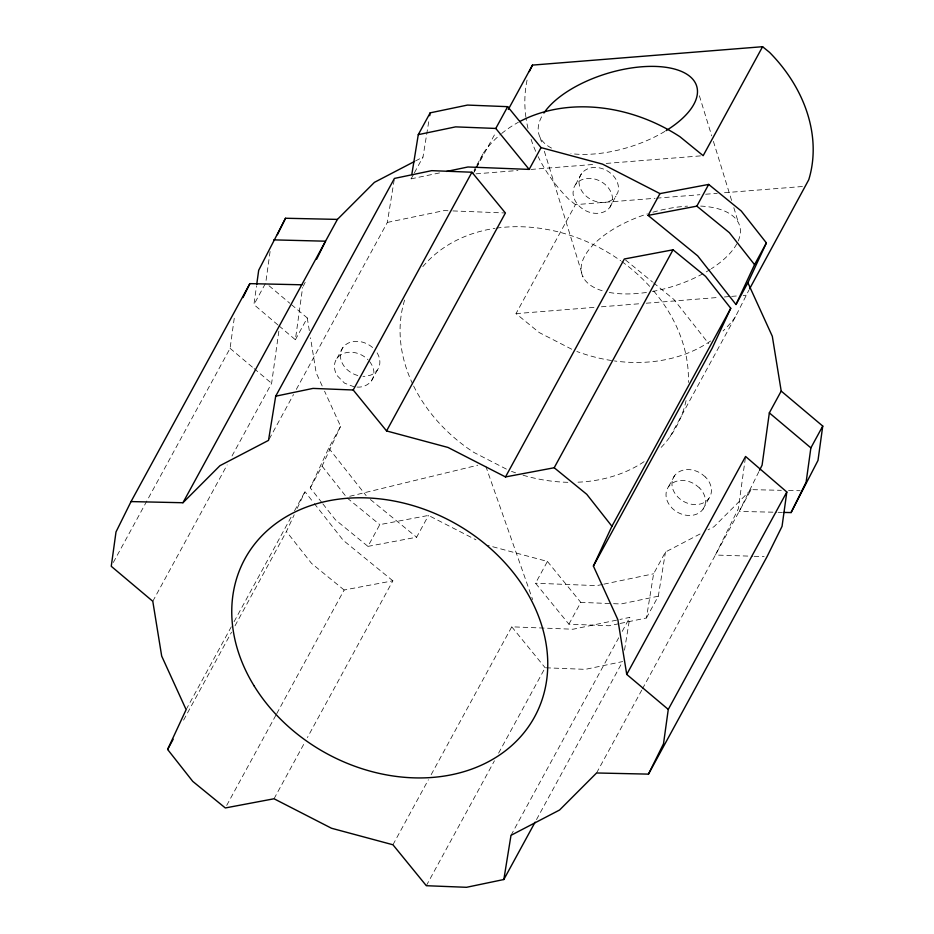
<?xml version="1.0" encoding="UTF-8"?>
<svg xmlns="http://www.w3.org/2000/svg" width="934" height="934" viewBox="0 0 934 934"><rect width="100%" height="100%" fill="white"/><g stroke="black" fill="none" stroke-linecap="round" stroke-linejoin="round"><path stroke-width="0.7" stroke-dasharray="4.67 3.5" d="M113.329 562.466L230.079 348.347L234.434 316.859M277.923 324.95L253.931 304.589L256.511 285.979M270.089 251.48L265.723 282.955L253.931 304.589M232.006 455.99L271.619 383.337L278.869 331.033M279.021 325.873L295.377 339.754L302.628 287.45M745.367 457.882L738.315 508.773L715.409 555.029L752.676 556.244M296.312 389.396L387.341 222.432L394.183 179.853M439.529 172.918L411.112 178.838L411.567 175.989M414.416 172.79L422.997 157.052L429.243 118.56M624.507 650.169L629.831 617.374L619.896 619.452M620.164 623.457L646.421 617.981L653.602 573.791L665.487 551.994L701.854 533.045M646.421 617.981L658.307 596.184L665.487 551.994M235.006 625.815L286.434 531.504L294.198 514.809M297.187 508.388L304.963 491.693L312.972 501.885M321.938 502.69L310.251 487.863L328.721 448.11L340.606 426.313L324.565 391.194M310.251 487.863L322.078 466.124L340.606 426.313M303.27 286.166L305.173 282.302M473.071 174.074L475.593 168.984M476.223 167.711L483.777 152.452A150.561 120.241 28.6 0 1 500.519 134.438M356.998 387.061C363.816 387.727 371.137 383.851 373.32 377.126A20.63 16.473 28.6 0 0 368.848 360.641M610.019 207.114L611.933 203.262A20.63 16.473 28.6 0 0 597.643 179.982A20.63 16.473 28.6 0 0 573.639 188.446L573.032 192.801A20.63 16.473 28.6 0 0 587.93 211.714A20.63 16.473 28.6 0 0 610.019 207.114L617.876 192.357A20.63 16.473 28.6 0 0 603.586 169.089A20.63 16.473 28.6 0 0 579.582 177.553L578.975 181.908A20.63 16.473 28.6 0 0 593.872 200.822A20.63 16.473 28.6 0 0 615.961 196.222M670.052 436.715L735.408 316.848L748.881 290.159M758.898 471.612L739.179 511.435L776.656 512.264M152.791 601.286L227.137 464.91M295.377 339.754L307.263 317.957L290.871 304.145M269.214 439.108L293.533 394.498M411.112 178.838L413.75 173.993M336.941 358.458L342.883 347.565M474.052 170.303L476.13 166.474M476.83 165.201L483.777 152.452M474.449 171.541L475.838 169.007M476.527 167.735L495.872 132.254M186.123 709.642L231.293 626.796M234.072 621.705L291.758 515.918M294.537 510.816L304.963 491.693M183.589 720.137L231.539 632.19M371.405 380.979L377.348 370.086M226.705 805.412L276.044 714.919M276.744 713.646L344.144 590.008L392.864 580.82L307.391 737.591M322.837 503.835L335.411 519.806L367.961 546.378L379.788 524.628L428.508 515.428L475.978 539.817M575.554 184.593L581.497 173.701M571.725 349.223L539.198 332.539L516.012 313.626L575.426 204.651L655.026 198.288M274.036 798.768L304.612 742.682M367.961 546.378L416.622 537.225L428.508 515.428M392.945 844.768L428.391 779.762M431.169 774.671L511.774 626.819L572.997 629.236L618.471 619.744M618.787 623.749L609.108 625.757L568.911 624.181L535.544 583.225L547.429 561.439L487.314 545.281M426.324 885.712L494.425 760.813M498.593 753.166L545.152 667.763L585.349 669.351L622.663 661.576M568.911 624.181L580.796 602.383L610.941 603.574M668.522 486.731L674.465 475.838M511.003 835.323L618.717 637.77M622.196 631.396L629.831 617.374M702.987 509.252L708.929 498.347M536.49 819.62L621.962 662.848M596.581 772.978L641.751 690.133M642.44 688.848L751.053 489.638L781.338 490.315M751.053 489.638L714.055 526.683L708.03 529.823M415.467 160.963L422.997 157.052M349.736 496.293L477.788 465.202M387.341 222.432L444.175 210.582L451.472 210.862M602.453 584.451L596.768 585.641L535.544 583.225M603.866 584.159L653.602 573.791M658.307 596.184L620.993 603.971L612.377 603.633M475.966 173.841L517.938 170.49M530.956 169.439L594.643 164.349M606.213 163.427L701.726 155.791M656.474 198.171L699.881 194.704M705.672 194.237L717.254 193.315M724.492 192.731L802.633 186.485M516.012 313.626L595.612 307.263M601.403 306.796L640.467 303.667M646.258 303.211L718.62 297.421M724.41 296.965L730.201 296.498M731.649 296.382L737.44 295.915M743.219 295.459L746.114 295.226M788.541 490.467L800.076 490.724M778.104 512.299L782.423 512.392M754.112 556.29L764.14 556.617M452.92 210.921L505.399 212.987M354.441 386.956L344.529 383.127L337.209 375.702A20.63 16.473 28.6 0 1 348.814 352.27L353.916 352.48A20.63 16.473 28.6 0 1 367.949 359.683M506.368 469.101L473.842 452.406A150.561 120.241 28.6 0 1 413.342 385.415M575.426 204.651L568.444 198.954A150.561 120.241 28.6 0 1 538.112 156.573M625.441 259.909L652.492 281.975M653.625 282.897L673.904 299.452L708.661 343.584M370.424 499.527L416.622 537.225M347.238 498.067L379.788 524.628M392.864 580.82L343.28 540.366L313.871 503.017M344.144 590.008L311.594 563.447L286.434 531.504M269.004 285.722L289.773 303.223M230.079 348.347L253.032 367.681M254.13 368.603L271.619 383.337M547.429 561.439L580.796 602.383M511.774 626.819L545.152 667.763M328.721 448.11L366.151 495.639M322.078 466.124L345.44 495.779M322.183 385.987L316.159 372.759L310.485 337.769M485.785 466.241L532.637 599.581M699.379 95.758L711.708 135.827M713.413 141.361L731.696 200.775M733.82 207.675L738.49 222.876M540.109 137.45L542.234 144.35M544.359 151.261L583.049 277.001M307.263 317.957L309.329 330.694M377.091 352.842A20.63 16.473 28.6 0 1 370.226 375.281L365.486 376.262A20.63 16.473 28.6 0 1 362.952 376.309M357.804 375.515A20.63 16.473 28.6 0 1 340.431 356.905A20.63 16.473 28.6 0 1 354.745 341.377L359.847 341.575A20.63 16.473 28.6 0 1 373.892 348.779M686.07 400.581A150.561 120.241 28.6 0 1 659.789 448.787M644.075 461.676A150.561 120.241 28.6 0 1 575.017 482.294M567.86 482.306A150.561 120.241 28.6 0 1 522.468 475.032M515.568 472.814A150.561 120.241 28.6 0 1 511.493 471.366M412.711 384.108A150.561 120.241 28.6 0 1 405.368 297.736M422.81 266.669A150.561 120.241 28.6 0 1 495.032 228.328M496.456 228.118A150.561 120.241 28.6 0 1 620.62 260.703M621.799 261.555A150.561 120.241 28.6 0 1 649.854 286.575M653.718 290.999A150.561 120.241 28.6 0 1 688.335 382.438M535.684 151.32A150.561 120.241 28.6 0 1 530.675 138.092M528.002 128.448A150.561 120.241 28.6 0 1 526.122 118.653M525.912 117.252A150.561 120.241 28.6 0 1 527.173 79.612M735.408 316.848A150.561 120.241 28.6 0 1 723.044 330.963M710.611 341.003A150.561 120.241 28.6 0 1 614.409 360.944M611.536 360.524A150.561 120.241 28.6 0 1 576.85 351.488M501.651 133.504A150.561 120.241 28.6 0 1 518.37 122.272M664.891 131.379A82.496 38.422 -17.1 0 1 570.908 153.62M551.515 148.086A82.496 38.422 -17.1 0 1 543.144 114.193M700.675 206.075A82.496 38.422 -17.1 0 1 738.187 241.03M736.798 243.856A82.496 38.422 -17.1 0 1 711.381 268.712M710.214 269.459A82.496 38.422 -17.1 0 1 704.143 273.078M702.882 273.767A82.496 38.422 -17.1 0 1 651.967 291.56M646.445 292.459A82.496 38.422 -17.1 0 1 608.396 292.284M602.173 290.731A82.496 38.422 -17.1 0 1 585.396 254.877A82.496 38.422 -17.1 0 1 647.414 213.863M652.936 212.193A82.496 38.422 -17.1 0 1 687.564 206.145M705.474 477.052L701.341 473.678A20.63 16.473 28.6 0 0 677.547 472.744A20.63 16.473 28.6 0 0 674.722 493.07L677.921 497.133A20.63 16.473 28.6 0 0 705.847 501.441A20.63 16.473 28.6 0 0 705.474 477.052M699.531 487.957L695.398 484.583A20.63 16.473 28.6 0 0 671.604 483.649A20.63 16.473 28.6 0 0 668.791 503.975L671.978 508.026A20.63 16.473 28.6 0 0 699.905 512.334A20.63 16.473 28.6 0 0 699.531 487.957"/><path stroke-width="1.4" d="M256.71 284.555L258.695 270.241L285.524 218.252L337.419 219.397L374.417 182.352L414.217 161.617M668.277 709.42L626.737 674.418L745.566 456.469L786.813 492.008L668.277 709.42L663.514 743.756L648.476 774.123L596.581 772.978L559.583 810.011L511.003 835.323L503.835 879.513L466.521 887.3L426.324 885.712L392.945 844.768L331.5 828.248L274.036 798.768L225.316 807.957L192.766 781.396L167.606 749.453L186.123 709.642L161.687 656.088L152.791 601.286L111.251 566.296L116.003 531.948L131.04 501.581L249.868 283.632L301.775 284.788M411.801 174.565L418.28 134.648L430.165 112.851L467.479 105.075L507.676 106.663L541.055 147.607L602.5 164.115L659.964 193.607L708.684 184.418L741.234 210.979L766.394 242.922L747.877 282.722L772.313 336.287L781.209 391.077L769.336 412.875L762.086 465.19L759.54 470.327M786.813 492.008L782.05 526.356L767.012 556.711L648.476 774.123M781.209 391.077L822.749 426.079L810.875 447.876L806.112 482.213L791.075 512.579L783.859 512.427M822.749 426.079L817.997 460.427L791.075 512.579M626.737 674.418L617.841 619.616L593.394 566.062L611.922 526.262L586.762 494.308L554.201 467.747L505.492 476.935L448.016 447.456L386.571 430.936L505.399 212.987L471.927 172.23L431.73 170.653L394.417 178.429L275.693 396.191L268.513 440.381L219.945 465.692L182.947 502.737L131.04 501.581M429.71 115.711L430.165 112.851M505.492 476.935L624.321 258.998L673.04 249.798L705.59 276.359L730.75 308.313L712.222 348.113L593.394 566.062M659.964 193.607L648.079 215.404L697.675 255.858L735.992 304.519L754.555 264.649L766.394 242.922M242.98 297.549L249.868 283.632M277.375 234.703L285.524 218.252M316.626 259.185L325.534 241.194L273.732 239.875M529.263 71.614L532.485 65.1L762.588 46.7L769.581 52.397A150.561 120.241 28.6 0 1 808.762 179.737L749.57 288.886M182.947 502.737L337.419 219.397M275.693 396.191L313.007 388.404L353.204 389.992L471.927 172.23M418.28 134.648L455.605 126.872L495.791 128.448L507.676 106.663M508.306 109.453L532.485 65.1M167.606 749.453L173.164 739.249M446.627 171.436L467.946 166.988L529.169 169.404L541.055 147.607M762.588 46.7L703.174 155.674L679.999 136.761A150.561 120.241 28.6 0 0 519.654 121.583M554.201 467.747L673.04 249.798M648.079 215.404L696.834 206.145L708.684 184.418M611.922 526.262L730.75 308.313M735.992 304.519L747.877 282.722M503.835 879.513L535.1 822.165M696.834 206.145L729.396 232.706L754.555 264.649M769.336 412.875L810.875 447.876M495.791 128.448L529.169 169.404M353.204 389.992L386.571 430.936M543.903 113.037A82.496 38.422 -17.1 0 1 666.07 67.33A82.496 38.422 -17.1 0 1 666.094 130.643M254.001 685.719A164.991 131.764 28.6 0 0 527.64 727.936A164.991 131.764 28.6 0 0 387.633 499.912A164.991 131.764 28.6 0 0 254.001 685.719"/></g></svg>
